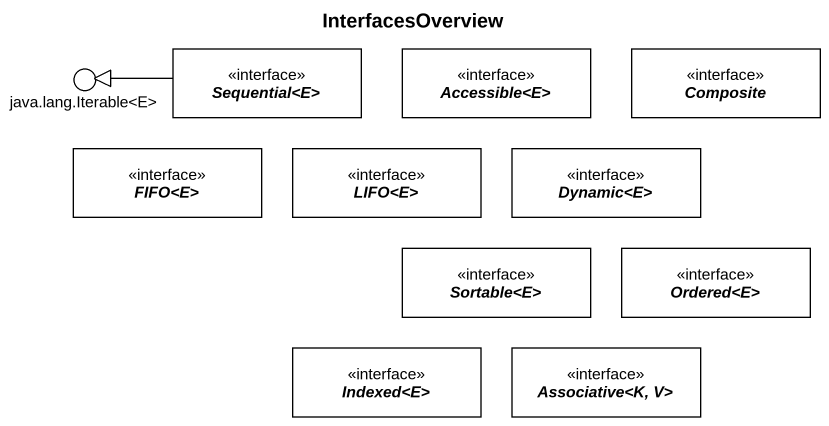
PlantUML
@startuml
title InterfacesOverview
allowmixing
hide circle
hide empty members
interface "Sequential<E>" as Sequential_E
interface "Accessible<E>" as Accessible_E
interface Composite
() "java.lang.Iterable<E>" as java_lang_Iterable_E
interface "FIFO<E>" as FIFO_E
interface "LIFO<E>" as LIFO_E
interface "Dynamic<E>" as Dynamic_E
interface "Sortable<E>" as Sortable_E
interface "Ordered<E>" as Ordered_E
interface "Indexed<E>" as Indexed_E
interface "Associative<K, V>" as Associative_K_V
Sequential_E -left-|> java_lang_Iterable_E
@enduml
